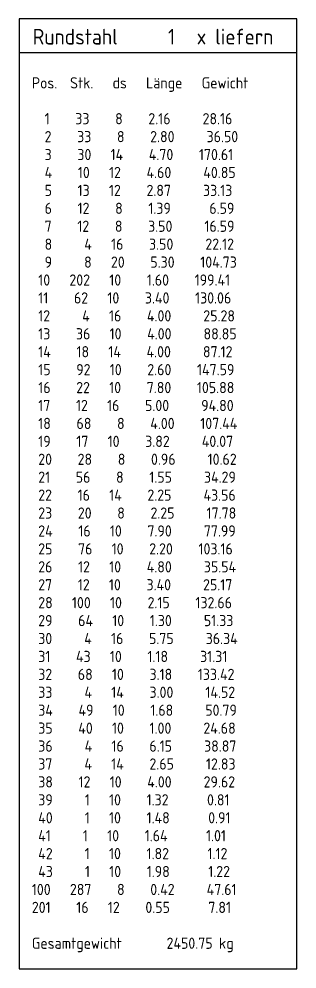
# Model space of a CAD drawing. Extents: x 399 to 532, y -4 to 185.
# Drawn here: x 399.17 to 402.27, y 35.25 to 45.85 of the extents above; entities that cross this region are included whole.
import ezdxf
from ezdxf.enums import TextEntityAlignment as Align

# ---------------------------------------------------------------- set-up
doc = ezdxf.new("R2010")
doc.units = 0
doc.header["$LTSCALE"] = 0.5
doc.header["$MEASUREMENT"] = 0
doc.linetypes.add('AUSGEZOGEN', pattern=[1000.01, 1000, 0.01])
doc.layers.add('MAT', color=7, linetype='CONTINUOUS')
doc.layers.add('RND', color=7, linetype='CONTINUOUS')
doc.styles.add('liste', font='isocp-e.shx')
doc.styles.add('TXT', font='isocp.shx')

# ---------------------------------------------------------------- blocks, each defined once
blk = doc.blocks.new('RND_LIS1')
at = {"layer": 'MAT', "color": 1, "linetype": 'Continuous', "style": 'TXT'}
blk.add_text('x liefern', height=0.35, dxfattribs=at).set_placement((5.674, 0.181), align=Align.RIGHT)
at = {"layer": 'RND', "color": 1, "linetype": 'Continuous', "style": 'TXT'}
blk.add_text('Rundstahl', height=0.35, dxfattribs=at).set_placement((0.305, 0.18))
blk.add_attdef('RND_Z', text='', height=0.35, dxfattribs=at).set_placement((3.48, 0.181), align=Align.RIGHT)

msp = doc.modelspace()

# ---------------------------------------------------------------- linework, layer by layer
at = {"layer": 'RND', "color": 5, "linetype": 'AUSGEZOGEN'}
msp.add_line((399.1734, 45.4746), (402.2734, 45.4746), dxfattribs=at)
msp.add_lwpolyline([(402.2734, 45.8496), (399.1734, 45.8496), (399.1734, 35.2496), (402.2734, 35.2496), (402.2734, 45.8496)], dxfattribs=at)

# ---------------------------------------------------------------- block references
at = {"layer": 'RND', "color": 102, "linetype": 'AUSGEZOGEN', "xscale": 0.5, "yscale": 0.5, "zscale": 0.5}
msp.add_blockref('RND_LIS1', (399.1734, 45.4746), dxfattribs=at).add_auto_attribs({'RND_Z': '1'})

# ---------------------------------------------------------------- texts
at = {"layer": 'RND', "color": 7, "linetype": 'AUSGEZOGEN', "style": 'liste'}
for s, p in [('  Pos.  Stk.   ds   Länge   Gewicht', (399.1734, 45.0746)), ('    1    33    8    2.16     28.16   ', (399.1734, 44.6746)), ('    2    33    8    2.80     36.50   ', (399.1734, 44.4746)), ('    3    30   14    4.70    170.61   ', (399.1734, 44.2746)), ('    4    10   12    4.60     40.85   ', (399.1734, 44.0746)), ('    5    13   12    2.87     33.13   ', (399.1734, 43.8746)), ('    6    12    8    1.39      6.59   ', (399.1734, 43.6746)), ('    7    12    8    3.50     16.59   ', (399.1734, 43.4746)), ('    8     4   16    3.50     22.12   ', (399.1734, 43.2746)), ('    9     8   20    5.30    104.73   ', (399.1734, 43.0746)), ('   10   202   10    1.60    199.41   ', (399.1734, 42.8746)), ('   11    62   10    3.40    130.06   ', (399.1734, 42.6746)), ('   12     4   16    4.00     25.28   ', (399.1734, 42.4746)), ('   13    36   10    4.00     88.85   ', (399.1734, 42.2746)), ('   14    18   14    4.00     87.12   ', (399.1734, 42.0746)), ('   15    92   10    2.60    147.59   ', (399.1734, 41.8746)), ('   16    22   10    7.80    105.88   ', (399.1734, 41.6746)), ('   17    12   16    5.00     94.80   ', (399.1734, 41.4746)), ('   18    68    8    4.00    107.44   ', (399.1734, 41.2746)), ('   19    17   10    3.82     40.07   ', (399.1734, 41.0746)), ('   20    28    8    0.96     10.62   ', (399.1734, 40.8746)), ('   21    56    8    1.55     34.29   ', (399.1734, 40.6746)), ('   22    16   14    2.25     43.56   ', (399.1734, 40.4746)), ('   23    20    8    2.25     17.78   ', (399.1734, 40.2746)), ('   24    16   10    7.90     77.99   ', (399.1734, 40.0746)), ('   25    76   10    2.20    103.16   ', (399.1734, 39.8746)), ('   26    12   10    4.80     35.54   ', (399.1734, 39.6746)), ('   27    12   10    3.40     25.17   ', (399.1734, 39.4746)), ('   28   100   10    2.15    132.66   ', (399.1734, 39.2746)), ('   29    64   10    1.30     51.33   ', (399.1734, 39.0746)), ('   30     4   16    5.75     36.34   ', (399.1734, 38.8746)), ('   31    43   10    1.18     31.31   ', (399.1734, 38.6746)), ('   32    68   10    3.18    133.42   ', (399.1734, 38.4746)), ('   33     4   14    3.00     14.52   ', (399.1734, 38.2746)), ('   34    49   10    1.68     50.79   ', (399.1734, 38.0746)), ('   35    40   10    1.00     24.68   ', (399.1734, 37.8746)), ('   36     4   16    6.15     38.87   ', (399.1734, 37.6746)), ('   37     4   14    2.65     12.83   ', (399.1734, 37.4746)), ('   38    12   10    4.00     29.62   ', (399.1734, 37.2746)), ('   39     1   10    1.32      0.81   ', (399.1734, 37.0746)), ('   40     1   10    1.48      0.91   ', (399.1734, 36.8746)), ('   41     1   10    1.64      1.01   ', (399.1734, 36.6746)), ('   42     1   10    1.82      1.12   ', (399.1734, 36.4746)), ('   43     1   10    1.98      1.22   ', (399.1734, 36.2746)), ('  100   287    8    0.42     47.61   ', (399.1734, 36.0746)), ('  201    16   12    0.55      7.81   ', (399.1734, 35.8746)), ('  Gesamtgewicht       2450.75 kg', (399.1734, 35.4746))]:
    msp.add_text(s, height=0.125, dxfattribs=at).set_placement(p)

doc.saveas('drawing.dxf')
